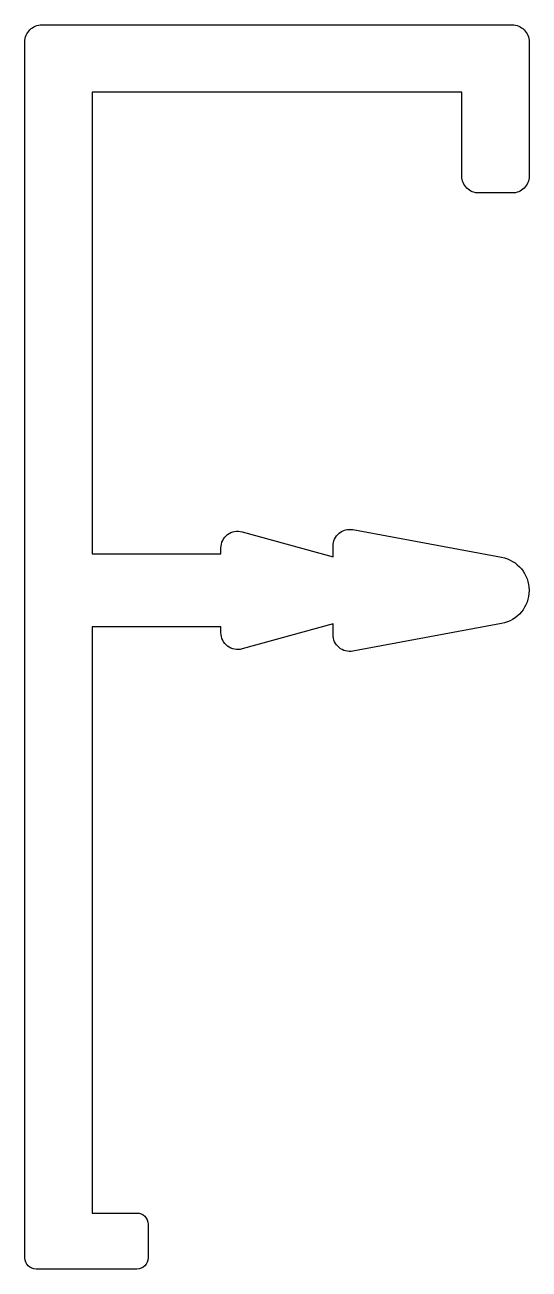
# Model space of a CAD drawing. Extents: x 155 to 164, y 208.7 to 230.9.
import ezdxf

# ---------------------------------------------------------------- set-up
doc = ezdxf.new("R2010")
doc.units = 0
doc.header["$LTSCALE"] = 15
doc.layers.get('0').update_dxf_attribs({"linetype": 'CONTINUOUS'})

msp = doc.modelspace()

# ---------------------------------------------------------------- linework, layer by layer
at = {"ltscale": 0.05}
msp.add_lwpolyline([(155.195, 208.69, -0.414214), (154.995, 208.89), (154.995, 230.59, -0.414214), (155.295, 230.89), (163.695, 230.89, -0.414214), (163.995, 230.59), (163.995, 228.19, -0.414214), (163.695, 227.89), (163.095, 227.89, -0.414214), (162.795, 228.19), (162.795, 229.69), (156.195, 229.69), (156.195, 221.45), (158.495, 221.45), (158.495, 221.556, -0.495188), (158.874, 221.845), (160.495, 221.4), (160.495, 221.589, -0.469077), (160.85, 221.884), (163.504, 221.391, -0.361399), (163.995, 220.801), (163.995, 220.798, -0.361399), (163.504, 220.208), (160.85, 219.715, -0.469077), (160.495, 220.01), (160.495, 220.2), (158.874, 219.754, -0.495188), (158.495, 220.043), (158.495, 220.15), (156.195, 220.15), (156.195, 209.69), (156.995, 209.69, -0.414214), (157.195, 209.49), (157.195, 208.89, -0.414214), (156.995, 208.69)], format="xyb", close=True, dxfattribs=at)

doc.saveas('drawing.dxf')
